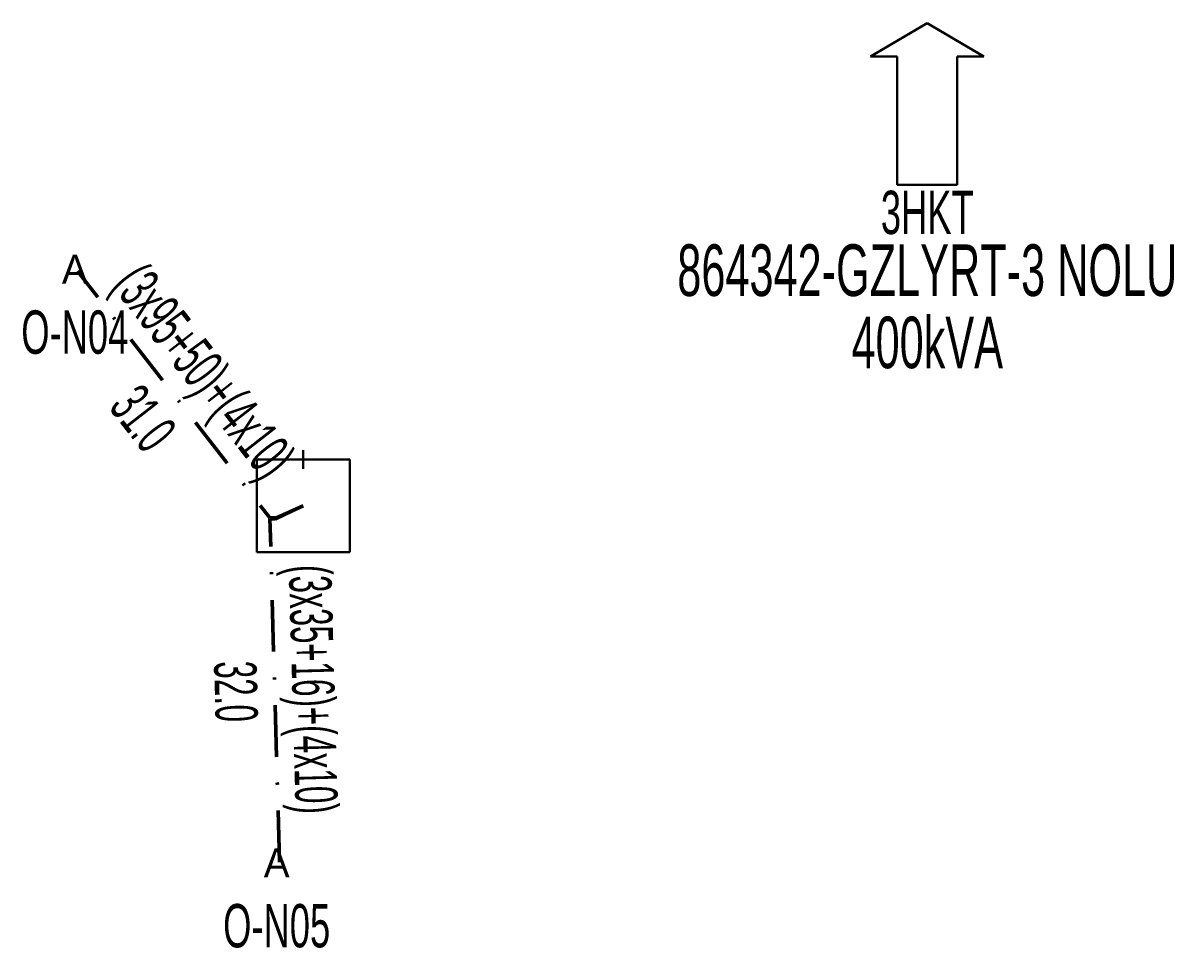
# Model space of a CAD drawing. Header units: millimetres. Extents: x 572025 to 573602, y 4087957 to 4089432.
# Drawn here: x 573406.9 to 573462.7, y 4088753.4 to 4088798.2 of the extents above; entities that cross this region are included whole.
import ezdxf
from ezdxf.enums import TextEntityAlignment as Align

# ---------------------------------------------------------------- set-up
doc = ezdxf.new("R2010")
doc.units = ezdxf.units.MM
doc.linetypes.add('DASHDOT', pattern=[5, 2.5, -1.25, 0, -1.25])
for name, color, linetype, lineweight in [('HAT_AG_YERALTI_MEVCUT', 126, 'DASHDOT', 50), ('NODE_OG_MEVCUT', 5, 'Continuous', 25), ('TRAFO_MEVCUT', 5, 'Continuous', 30)]:
    doc.layers.add(name, color=color, linetype=linetype, lineweight=lineweight)
doc.styles.add('Direk', font='B_CAD')
doc.styles.get("Standard").update_dxf_attribs({"font": 'Arial'})

# ---------------------------------------------------------------- blocks, each defined once
blk = doc.blocks.new('MEV_BINA_KARE')
at = {"layer": 'TRAFO_MEVCUT', "linetype": 'Continuous'}
for p, q in [((-2.25, -2.25), (-2.25, 2.25)), ((-2.25, 2.25), (2.25, 2.25)), ((0, 1.8), (0, 2.7)), ((2.25, 2.25), (2.25, -2.25)), ((2.25, -2.25), (-2.25, -2.25))]:
    blk.add_line(p, q, dxfattribs=at)
blk = doc.blocks.new('MEV_KULE')
at = {"layer": 'TRAFO_MEVCUT', "linetype": 'Continuous'}
for p, q in [((0, 4.726056), (-2.7455, 3.111056)), ((0, 4.726056), (2.7455, 3.111056)), ((-1.4535, 3.111056), (-2.7455, 3.111056)), ((-1.4535, -3.111056), (-1.4535, 3.111056)), ((1.4535, 3.111056), (2.7455, 3.111056)), ((1.4535, 3.111056), (1.4535, -3.111056)), ((-1.4535, -3.111056), (1.4535, -3.111056))]:
    blk.add_line(p, q, dxfattribs=at)

msp = doc.modelspace()

# ---------------------------------------------------------------- linework, layer by layer
at = {"layer": 'HAT_AG_YERALTI_MEVCUT', "flags": 128}
for points in [[(573420.509, 4088774.785), (573419.21, 4088774.211), (573418.898, 4088774.203), (573409.579, 4088786.158)], [(573419.36, 4088757.528), (573418.896, 4088774.16), (573419.158, 4088774.16), (573420.509, 4088774.785)]]:
    msp.add_lwpolyline(points, dxfattribs=at)

# ---------------------------------------------------------------- block references
at = {"layer": 'TRAFO_MEVCUT', "linetype": 'ByBlock'}
for name, p in [('MEV_KULE', (573450.73952, 4088793.455223)), ('MEV_BINA_KARE', (573420.509, 4088774.785))]:
    msp.add_blockref(name, p, dxfattribs=at)

# ---------------------------------------------------------------- texts
at = {"layer": 'HAT_AG_YERALTI_MEVCUT', "lineweight": 30, "width": 0.53}
for s, rotation, p in [('(3x95+50)+(4x10)', 307.936646, (573414.908887, 4088780.703071)), ('(3x35+16)+(4x10)', 271.598025, (573419.977669, 4088765.867704))]:
    msp.add_text(s, height=2.05, rotation=rotation, dxfattribs=at).set_placement(p, align=Align.CENTER)
for s, rotation, p in [('31.0', 307.936646, (573413.568113, 4088779.657929)), ('32.0', 271.598025, (573418.278331, 4088765.820296))]:
    msp.add_text(s, height=2.05, rotation=rotation, dxfattribs=at).set_placement(p, align=Align.TOP_CENTER)
at = {"layer": 'NODE_OG_MEVCUT', "style": 'Direk'}
for p in [(573409.444385, 4088786.255264), (573419.223, 4088757.494)]:
    msp.add_text('A', height=1.4, dxfattribs=at).set_placement(p, align=Align.MIDDLE_CENTER)
at = {"layer": 'NODE_OG_MEVCUT', "width": 0.6}
for s, p in [('O-N04', (573409.444385, 4088784.255264)), ('O-N05', (573419.223, 4088755.494))]:
    msp.add_text(s, height=2.1, dxfattribs=at).set_placement(p, align=Align.TOP_CENTER)
at = {"layer": 'TRAFO_MEVCUT', "linetype": 'ByBlock', "width": 0.6}
for s, height, p in [('3HKT', 2.1, (573450.73952, 4088787.955223)), ('864342-GZLYRT-3 NOLU', 2.5, (573450.73952, 4088784.955223)), ('400kVA', 2.5, (573450.73952, 4088781.455223))]:
    msp.add_text(s, height=height, dxfattribs=at).set_placement(p, align=Align.CENTER)

doc.saveas('drawing.dxf')
